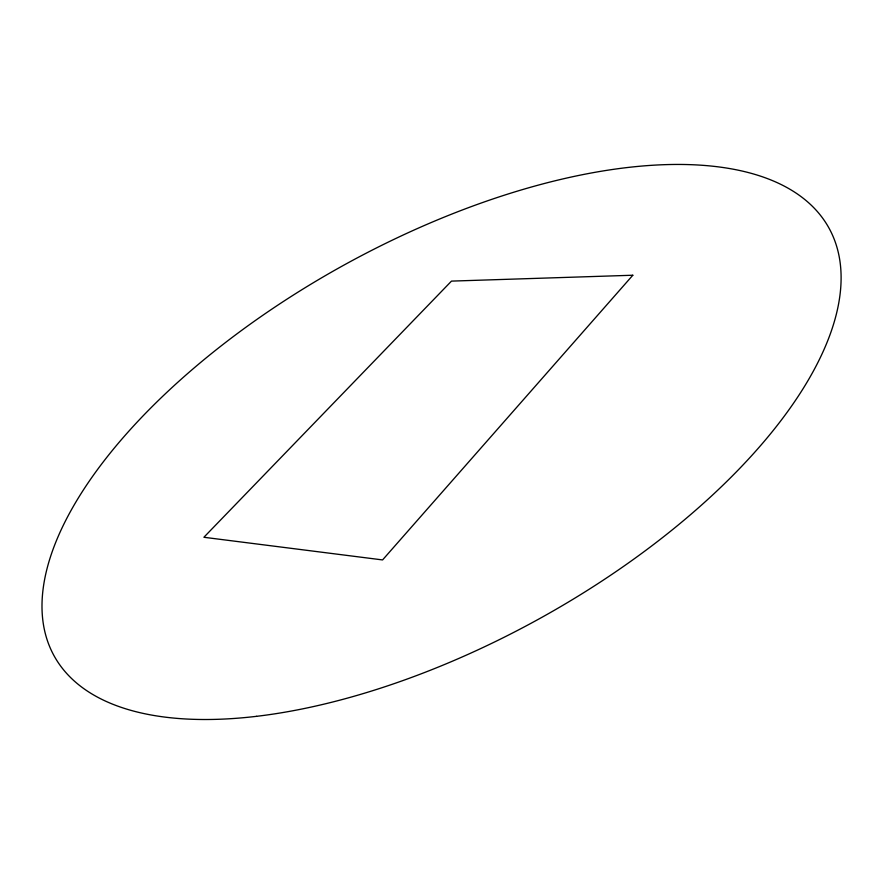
<?xml version="1.0" encoding="UTF-8"?>
<svg xmlns="http://www.w3.org/2000/svg" width="885" height="885" viewBox="0 0 885 885"><rect width="100%" height="100%" fill="white"/><g stroke="black" fill="none" stroke-linecap="round" stroke-linejoin="round"><path stroke-width="1.33" d="M632.819 275.235L382.574 559.928L203.893 537.272L451.483 281.109L632.819 275.235M256.528 716.33A442.566 202.023 -28.9 0 0 840.75 268.498A442.566 202.023 -28.9 0 0 227.345 341.101A442.566 202.023 -28.9 0 0 256.528 716.33"/></g></svg>
